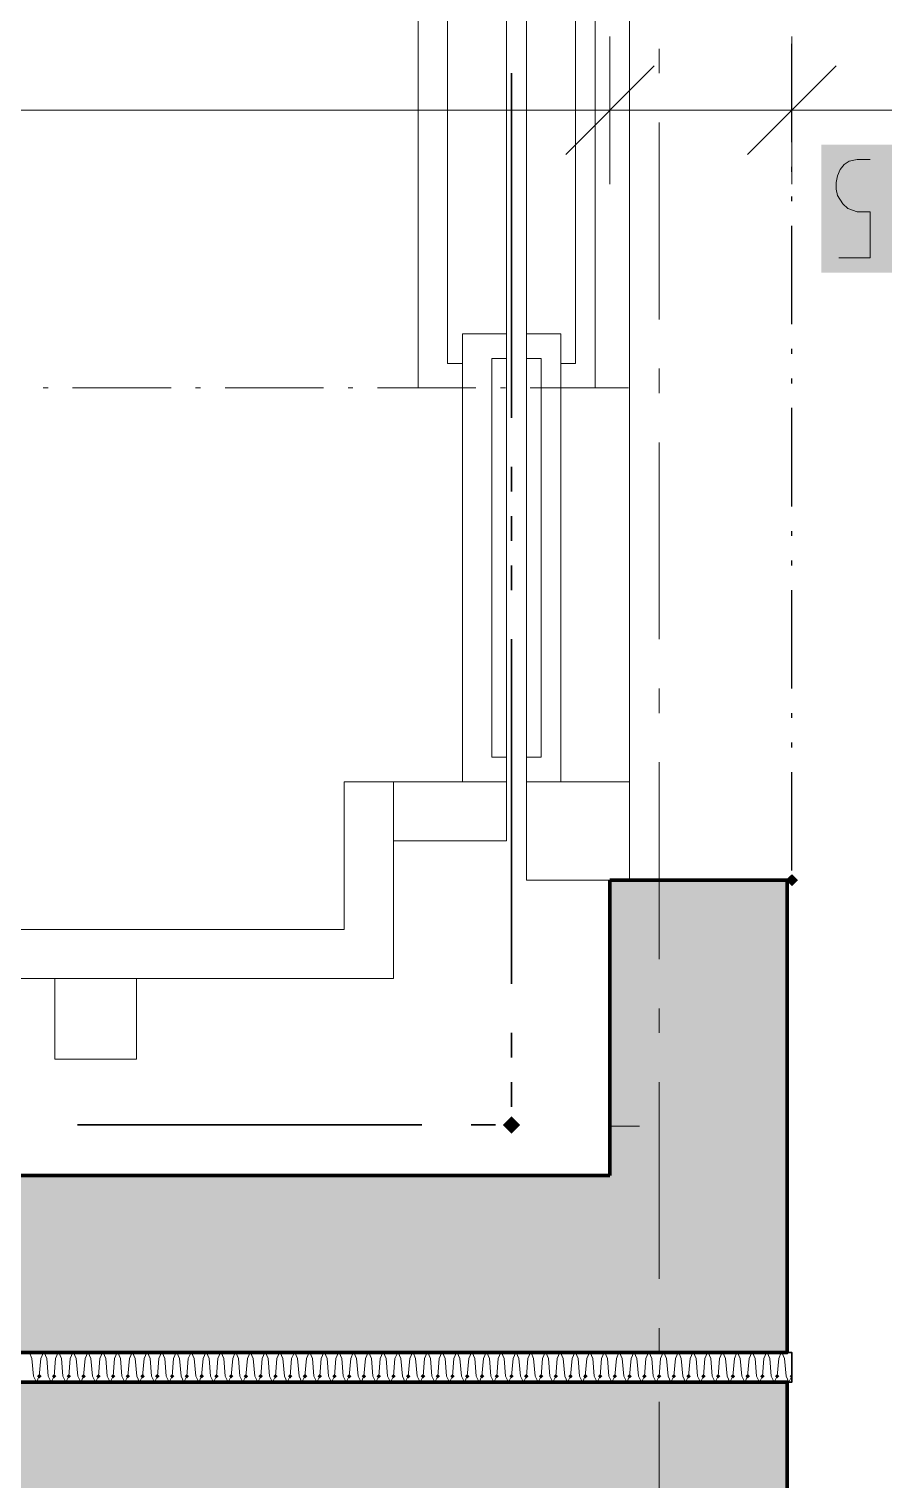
# Model space of a CAD drawing. Header units: millimetres. Extents: x 0 to 594, y 0 to 420.
# Drawn here: x 144.26 to 152.22, y 180.45 to 193.95 of the extents above; entities that cross this region are included whole.
import ezdxf

# ---------------------------------------------------------------- set-up
doc = ezdxf.new("R2010")
doc.units = ezdxf.units.MM
doc.header["$LTSCALE"] = 8
for name, color, linetype in [('PDF_Koty delkove', 7, 'Continuous'), ('PDF_Osy hlavni', 7, 'Continuous'), ('PDF_Pozarni useky', 7, 'Continuous'), ('PDF_Steny obvodove nosne', 7, 'Continuous'), ('PDF_Steny sendvic', 7, 'Continuous'), ('PDF_Steny vnitrni', 7, 'Continuous'), ('PDF_Vytah', 7, 'Continuous')]:
    doc.layers.add(name, color=color, linetype=linetype)

msp = doc.modelspace()

# ---------------------------------------------------------------- hatches: boundary and pattern name
at = {"layer": 'PDF_Steny obvodove nosne', "true_color": 0xc0c0c0, "transparency": 33554559}
msp.add_hatch(color=9, dxfattribs=at).paths.add_polyline_path([(149.487, 181.36), (149.487, 145.412), (149.487, 143.26), (151.319, 143.26), (151.319, 181.36)])

# ---------------------------------------------------------------- linework, layer by layer
at = {"layer": 'PDF_Koty delkove', "lineweight": 18}
for points in [[(149.67, 193.882), (149.67, 193.196), (149.67, 192.509)], [(151.365, 193.882), (151.365, 193.196), (151.365, 192.509)], [(150.082, 193.608), (149.258, 192.783)], [(151.777, 193.608), (150.952, 192.783)], [(201.784, 193.196), (201.348, 193.196), (199.465, 193.196), (196.56, 193.196), (196.288, 193.196), (188.595, 193.196), (187.267, 193.196), (178.291, 193.196), (176.368, 193.196), (151.365, 193.196), (149.67, 193.196), (131.261, 193.196), (129.612, 193.196), (129.338, 193.196), (127.46, 193.196), (111.57, 193.196), (110.242, 193.196)], [(151.801, 191.822), (152.094, 191.822), (152.094, 192.249), (151.972, 192.249), (151.886, 192.28), (151.837, 192.325), (151.789, 192.401), (151.776, 192.462), (151.776, 192.523), (151.789, 192.585), (151.813, 192.645), (151.85, 192.691), (151.898, 192.722), (151.972, 192.738), (152.094, 192.738)]]:
    msp.add_lwpolyline(points, dxfattribs=at)
at = {"layer": 'PDF_Koty delkove', "color": 7, "lineweight": 18, "true_color": 0xffffff, "transparency": 33554559}
msp.add_solid([(153.431, 192.875), (151.639, 192.875), (153.431, 191.684), (151.639, 191.684)], dxfattribs=at)
at = {"layer": 'PDF_Osy hlavni', "lineweight": 18}
for points in [[(150.128, 193.539), (150.128, 193.768)], [(150.128, 191.249), (150.128, 193.081)], [(150.128, 190.563), (150.128, 190.792)], [(150.128, 188.273), (150.128, 190.105)], [(150.128, 187.586), (150.128, 187.815)], [(150.128, 185.296), (150.128, 187.128)], [(150.128, 184.609), (150.128, 184.838)], [(150.128, 182.32), (150.128, 184.151)], [(150.128, 181.633), (150.128, 181.862)], [(150.128, 179.343), (150.128, 181.175)]]:
    msp.add_lwpolyline(points, dxfattribs=at)
at = {"layer": 'PDF_Pozarni useky', "lineweight": 35}
for points in [[(148.754, 190.334), (148.754, 193.539)], [(148.754, 189.647), (148.754, 189.876)], [(148.754, 189.189), (148.754, 189.418)], [(148.754, 188.731), (148.754, 188.96)], [(148.754, 185.067), (148.754, 188.273)], [(148.754, 184.38), (148.754, 184.609)], [(148.754, 183.922), (148.754, 184.151)], [(147.919, 183.753), (144.713, 183.753)], [(148.606, 183.753), (148.377, 183.753)]]:
    msp.add_lwpolyline(points, dxfattribs=at)
at = {"layer": 'PDF_Pozarni useky', "lineweight": 35, "transparency": 33554559}
for points in [[(148.834, 183.753), (148.754, 183.673), (148.754, 183.833), (148.674, 183.753)], [(148.754, 183.673), (148.674, 183.753), (148.834, 183.753), (148.754, 183.833)]]:
    msp.add_solid(points, dxfattribs=at)
at = {"layer": 'PDF_Steny obvodove nosne', "lineweight": 70}
msp.add_lwpolyline([(151.319, 145.275), (151.319, 181.36), (149.487, 181.36), (129.338, 181.36)], dxfattribs=at)
at = {"layer": 'PDF_Steny obvodove nosne', "color": 9, "lineweight": 9, "true_color": 0xc0c0c0, "transparency": 33554559}
msp.add_solid([(127.506, 179.528), (149.487, 179.528), (127.506, 181.36), (149.487, 181.36)], dxfattribs=at)
at = {"layer": 'PDF_Steny sendvic', "lineweight": 35}
msp.add_lwpolyline([(129.338, 181.543), (129.338, 181.36), (149.487, 181.36), (151.319, 181.36), (151.365, 181.36), (151.365, 181.635), (151.319, 181.635), (131.261, 181.635), (129.612, 181.635), (129.612, 200.044), (131.261, 200.044), (151.319, 200.044), (151.365, 200.044), (151.365, 200.319), (151.319, 200.319), (129.338, 200.319), (129.338, 200.136)], dxfattribs=at)
at = {"layer": 'PDF_Steny sendvic', "lineweight": 25}
for points in [[(151.365, 192.898), (151.365, 193.814)], [(151.365, 192.623), (151.365, 192.669)], [(151.365, 192.349), (151.365, 192.394)], [(151.365, 191.204), (151.365, 192.12)], [(151.365, 190.929), (151.365, 190.975)], [(151.365, 190.654), (151.365, 190.7)], [(151.365, 189.509), (151.365, 190.425)], [(151.365, 189.235), (151.365, 189.28)], [(151.365, 188.96), (151.365, 189.006)], [(151.365, 187.815), (151.365, 188.731)], [(151.365, 187.54), (151.365, 187.586)], [(151.365, 187.265), (151.365, 187.311)], [(151.365, 186.121), (151.365, 187.036)]]:
    msp.add_lwpolyline(points, dxfattribs=at)
at = {"layer": 'PDF_Steny sendvic', "lineweight": 9}
for points in [[(144.289, 181.58), (144.265, 181.635)], [(144.396, 181.635), (144.372, 181.58)], [(144.427, 181.58), (144.402, 181.635)], [(144.534, 181.635), (144.509, 181.58)], [(144.564, 181.58), (144.54, 181.635)], [(144.671, 181.635), (144.646, 181.58)], [(144.702, 181.58), (144.677, 181.635)], [(144.809, 181.635), (144.784, 181.58)], [(144.839, 181.58), (144.814, 181.635)], [(144.946, 181.635), (144.921, 181.58)], [(144.976, 181.58), (144.952, 181.635)], [(145.083, 181.635), (145.059, 181.58)], [(145.114, 181.58), (145.089, 181.635)], [(145.221, 181.635), (145.196, 181.58)], [(145.251, 181.58), (145.226, 181.635)], [(145.358, 181.635), (145.333, 181.58)], [(145.389, 181.58), (145.364, 181.635)], [(145.495, 181.635), (145.471, 181.58)], [(145.526, 181.58), (145.501, 181.635)], [(145.633, 181.635), (145.608, 181.58)], [(145.663, 181.58), (145.639, 181.635)], [(145.77, 181.635), (145.745, 181.58)], [(145.801, 181.58), (145.776, 181.635)], [(145.908, 181.635), (145.883, 181.58)], [(145.938, 181.58), (145.913, 181.635)], [(146.045, 181.635), (146.02, 181.58)], [(146.075, 181.58), (146.051, 181.635)], [(146.182, 181.635), (146.158, 181.58)], [(146.213, 181.58), (146.188, 181.635)], [(146.32, 181.635), (146.295, 181.58)], [(146.35, 181.58), (146.325, 181.635)], [(146.457, 181.635), (146.432, 181.58)], [(146.488, 181.58), (146.463, 181.635)], [(146.594, 181.635), (146.57, 181.58)], [(146.625, 181.58), (146.6, 181.635)], [(146.732, 181.635), (146.707, 181.58)], [(146.762, 181.58), (146.738, 181.635)], [(146.869, 181.635), (146.845, 181.58)], [(146.9, 181.58), (146.875, 181.635)], [(147.007, 181.635), (146.982, 181.58)], [(147.037, 181.58), (147.012, 181.635)], [(147.144, 181.635), (147.119, 181.58)], [(147.174, 181.58), (147.15, 181.635)], [(147.281, 181.635), (147.257, 181.58)], [(147.312, 181.58), (147.287, 181.635)], [(147.419, 181.635), (147.394, 181.58)], [(147.449, 181.58), (147.425, 181.635)], [(147.556, 181.635), (147.531, 181.58)], [(147.587, 181.58), (147.562, 181.635)], [(147.694, 181.635), (147.669, 181.58)], [(147.724, 181.58), (147.699, 181.635)], [(147.831, 181.635), (147.806, 181.58)], [(147.861, 181.58), (147.837, 181.635)], [(147.968, 181.635), (147.944, 181.58)], [(147.999, 181.58), (147.974, 181.635)], [(148.106, 181.635), (148.081, 181.58)], [(148.136, 181.58), (148.111, 181.635)], [(148.243, 181.635), (148.218, 181.58)], [(148.274, 181.58), (148.249, 181.635)], [(148.38, 181.635), (148.356, 181.58)], [(148.411, 181.58), (148.386, 181.635)], [(148.518, 181.635), (148.493, 181.58)], [(148.548, 181.58), (148.524, 181.635)], [(148.655, 181.635), (148.63, 181.58)], [(148.686, 181.58), (148.661, 181.635)], [(148.793, 181.635), (148.768, 181.58)], [(148.823, 181.58), (148.798, 181.635)], [(148.93, 181.635), (148.905, 181.58)], [(148.96, 181.58), (148.936, 181.635)], [(149.067, 181.635), (149.043, 181.58)], [(149.098, 181.58), (149.073, 181.635)], [(149.205, 181.635), (149.18, 181.58)], [(149.235, 181.58), (149.211, 181.635)], [(149.342, 181.635), (149.317, 181.58)], [(149.373, 181.58), (149.348, 181.635)], [(149.48, 181.635), (149.455, 181.58)], [(149.51, 181.58), (149.485, 181.635)], [(149.617, 181.635), (149.592, 181.58)], [(149.647, 181.58), (149.623, 181.635)], [(149.754, 181.635), (149.73, 181.58)], [(149.785, 181.58), (149.76, 181.635)], [(149.892, 181.635), (149.867, 181.58)], [(149.922, 181.58), (149.897, 181.635)], [(150.029, 181.635), (150.004, 181.58)], [(150.06, 181.58), (150.035, 181.635)], [(150.166, 181.635), (150.142, 181.58)], [(150.197, 181.58), (150.172, 181.635)], [(150.304, 181.635), (150.279, 181.58)], [(150.334, 181.58), (150.31, 181.635)], [(150.441, 181.635), (150.416, 181.58)], [(150.472, 181.58), (150.447, 181.635)], [(150.579, 181.635), (150.554, 181.58)], [(150.609, 181.58), (150.584, 181.635)], [(150.716, 181.635), (150.691, 181.58)], [(150.746, 181.58), (150.722, 181.635)], [(150.853, 181.635), (150.829, 181.58)], [(150.884, 181.58), (150.859, 181.635)], [(150.991, 181.635), (150.966, 181.58)], [(151.021, 181.58), (150.996, 181.635)], [(151.128, 181.635), (151.103, 181.58)], [(151.159, 181.58), (151.134, 181.635)], [(151.265, 181.635), (151.241, 181.58)], [(151.296, 181.58), (151.271, 181.635)], [(144.303, 181.415), (144.289, 181.58)], [(144.372, 181.58), (144.358, 181.415)], [(144.372, 181.58), (144.372, 181.58)], [(144.44, 181.415), (144.427, 181.58)], [(144.509, 181.58), (144.495, 181.415)], [(144.509, 181.58), (144.509, 181.58)], [(144.564, 181.58), (144.578, 181.415), (144.605, 181.36)], [(144.646, 181.58), (144.633, 181.415)], [(144.646, 181.58), (144.646, 181.58)], [(144.715, 181.415), (144.702, 181.58)], [(144.784, 181.58), (144.77, 181.415)], [(144.784, 181.58), (144.784, 181.58)], [(144.839, 181.58), (144.853, 181.415), (144.88, 181.36)], [(144.921, 181.58), (144.908, 181.415)], [(144.921, 181.58), (144.921, 181.58)], [(144.976, 181.58), (144.99, 181.415), (145.017, 181.36)], [(145.059, 181.58), (145.045, 181.415)], [(145.059, 181.58), (145.059, 181.58)], [(145.127, 181.415), (145.114, 181.58)], [(145.196, 181.58), (145.182, 181.415)], [(145.196, 181.58), (145.196, 181.58)], [(145.251, 181.58), (145.265, 181.415), (145.292, 181.36)], [(145.333, 181.58), (145.32, 181.415)], [(145.333, 181.58), (145.333, 181.58)], [(145.389, 181.58), (145.402, 181.415), (145.43, 181.36)], [(145.471, 181.58), (145.457, 181.415)], [(145.471, 181.58), (145.471, 181.58)], [(145.526, 181.58), (145.54, 181.415), (145.567, 181.36)], [(145.608, 181.58), (145.594, 181.415)], [(145.608, 181.58), (145.608, 181.58)], [(145.677, 181.415), (145.663, 181.58)], [(145.745, 181.58), (145.732, 181.415)], [(145.745, 181.58), (145.745, 181.58)], [(145.801, 181.58), (145.814, 181.415), (145.842, 181.36)], [(145.883, 181.58), (145.869, 181.415)], [(145.883, 181.58), (145.883, 181.58)], [(145.952, 181.415), (145.938, 181.58)], [(146.02, 181.58), (146.007, 181.415)], [(146.02, 181.58), (146.02, 181.58)], [(146.075, 181.58), (146.089, 181.415), (146.117, 181.36)], [(146.158, 181.58), (146.144, 181.415)], [(146.158, 181.58), (146.158, 181.58)], [(146.213, 181.58), (146.226, 181.415), (146.254, 181.36)], [(146.295, 181.58), (146.281, 181.415)], [(146.295, 181.58), (146.295, 181.58)], [(146.364, 181.415), (146.35, 181.58)], [(146.432, 181.58), (146.419, 181.415)], [(146.432, 181.58), (146.432, 181.58)], [(146.501, 181.415), (146.488, 181.58)], [(146.57, 181.58), (146.556, 181.415)], [(146.57, 181.58), (146.57, 181.58)], [(146.639, 181.415), (146.625, 181.58)], [(146.707, 181.58), (146.694, 181.415)], [(146.707, 181.58), (146.707, 181.58)], [(146.776, 181.415), (146.762, 181.58)], [(146.845, 181.58), (146.831, 181.415)], [(146.845, 181.58), (146.845, 181.58)], [(146.913, 181.415), (146.9, 181.58)], [(146.982, 181.58), (146.968, 181.415)], [(146.982, 181.58), (146.982, 181.58)], [(147.051, 181.415), (147.037, 181.58)], [(147.119, 181.58), (147.106, 181.415)], [(147.119, 181.58), (147.119, 181.58)], [(147.188, 181.415), (147.174, 181.58)], [(147.257, 181.58), (147.243, 181.415)], [(147.257, 181.58), (147.257, 181.58)], [(147.325, 181.415), (147.312, 181.58)], [(147.394, 181.58), (147.38, 181.415)], [(147.394, 181.58), (147.394, 181.58)], [(147.463, 181.415), (147.449, 181.58)], [(147.531, 181.58), (147.518, 181.415)], [(147.531, 181.58), (147.531, 181.58)], [(147.6, 181.415), (147.587, 181.58)], [(147.669, 181.58), (147.655, 181.415)], [(147.669, 181.58), (147.669, 181.58)], [(147.738, 181.415), (147.724, 181.58)], [(147.806, 181.58), (147.793, 181.415)], [(147.806, 181.58), (147.806, 181.58)], [(147.875, 181.415), (147.861, 181.58)], [(147.944, 181.58), (147.93, 181.415)], [(147.944, 181.58), (147.944, 181.58)], [(148.012, 181.415), (147.999, 181.58)], [(148.081, 181.58), (148.067, 181.415)], [(148.081, 181.58), (148.081, 181.58)], [(148.15, 181.415), (148.136, 181.58)], [(148.218, 181.58), (148.205, 181.415)], [(148.218, 181.58), (148.218, 181.58)], [(148.287, 181.415), (148.274, 181.58)], [(148.356, 181.58), (148.342, 181.415)], [(148.356, 181.58), (148.356, 181.58)], [(148.425, 181.415), (148.411, 181.58)], [(148.493, 181.58), (148.479, 181.415)], [(148.493, 181.58), (148.493, 181.58)], [(148.562, 181.415), (148.548, 181.58)], [(148.63, 181.58), (148.617, 181.415)], [(148.63, 181.58), (148.63, 181.58)], [(148.699, 181.415), (148.686, 181.58)], [(148.768, 181.58), (148.754, 181.415)], [(148.768, 181.58), (148.768, 181.58)], [(148.837, 181.415), (148.823, 181.58)], [(148.905, 181.58), (148.892, 181.415)], [(148.905, 181.58), (148.905, 181.58)], [(148.974, 181.415), (148.96, 181.58)], [(149.043, 181.58), (149.029, 181.415)], [(149.043, 181.58), (149.043, 181.58)], [(149.043, 181.58), (149.043, 181.58)], [(149.111, 181.415), (149.098, 181.58)], [(149.18, 181.58), (149.166, 181.415)], [(149.18, 181.58), (149.18, 181.58)], [(149.249, 181.415), (149.235, 181.58)], [(149.317, 181.58), (149.304, 181.415)], [(149.317, 181.58), (149.317, 181.58)], [(149.386, 181.415), (149.373, 181.58)], [(149.455, 181.58), (149.441, 181.415)], [(149.455, 181.58), (149.455, 181.58)], [(149.524, 181.415), (149.51, 181.58)], [(149.592, 181.58), (149.579, 181.415)], [(149.592, 181.58), (149.592, 181.58)], [(149.661, 181.415), (149.647, 181.58)], [(149.73, 181.58), (149.716, 181.415)], [(149.73, 181.58), (149.73, 181.58)], [(149.798, 181.415), (149.785, 181.58)], [(149.867, 181.58), (149.853, 181.415)], [(149.867, 181.58), (149.867, 181.58)], [(149.936, 181.415), (149.922, 181.58)], [(150.004, 181.58), (149.991, 181.415)], [(150.004, 181.58), (150.004, 181.58)], [(150.073, 181.415), (150.06, 181.58)], [(150.142, 181.58), (150.128, 181.415)], [(150.142, 181.58), (150.142, 181.58)], [(150.211, 181.415), (150.197, 181.58)], [(150.279, 181.58), (150.265, 181.415)], [(150.279, 181.58), (150.279, 181.58)], [(150.348, 181.415), (150.334, 181.58)], [(150.416, 181.58), (150.403, 181.415)], [(150.416, 181.58), (150.416, 181.58)], [(150.485, 181.415), (150.472, 181.58)], [(150.554, 181.58), (150.54, 181.415)], [(150.554, 181.58), (150.554, 181.58)], [(150.623, 181.415), (150.609, 181.58)], [(150.691, 181.58), (150.678, 181.415)], [(150.691, 181.58), (150.691, 181.58)], [(150.76, 181.415), (150.746, 181.58)], [(150.829, 181.58), (150.815, 181.415)], [(150.829, 181.58), (150.829, 181.58)], [(150.897, 181.415), (150.884, 181.58)], [(150.966, 181.58), (150.952, 181.415)], [(150.966, 181.58), (150.966, 181.58)], [(151.035, 181.415), (151.021, 181.58)], [(151.103, 181.58), (151.09, 181.415)], [(151.103, 181.58), (151.103, 181.58)], [(151.172, 181.415), (151.159, 181.58)], [(151.241, 181.58), (151.227, 181.415)], [(151.241, 181.58), (151.241, 181.58)], [(151.31, 181.415), (151.296, 181.58)], [(144.303, 181.415), (144.331, 181.36)], [(144.331, 181.36), (144.358, 181.415)], [(144.44, 181.415), (144.468, 181.36)], [(144.468, 181.36), (144.495, 181.415)], [(144.605, 181.36), (144.633, 181.415)], [(144.715, 181.415), (144.743, 181.36)], [(144.743, 181.36), (144.77, 181.415)], [(144.88, 181.36), (144.908, 181.415)], [(145.017, 181.36), (145.045, 181.415)], [(145.127, 181.415), (145.155, 181.36)], [(145.155, 181.36), (145.182, 181.415)], [(145.292, 181.36), (145.32, 181.415)], [(145.43, 181.36), (145.457, 181.415)], [(145.567, 181.36), (145.594, 181.415)], [(145.677, 181.415), (145.704, 181.36)], [(145.704, 181.36), (145.732, 181.415)], [(145.842, 181.36), (145.869, 181.415)], [(145.952, 181.415), (145.979, 181.36)], [(145.979, 181.36), (146.007, 181.415)], [(146.117, 181.36), (146.144, 181.415)], [(146.254, 181.36), (146.281, 181.415)], [(146.364, 181.415), (146.391, 181.36)], [(146.391, 181.36), (146.419, 181.415)], [(146.501, 181.415), (146.529, 181.36)], [(146.529, 181.36), (146.556, 181.415)], [(146.639, 181.415), (146.666, 181.36)], [(146.666, 181.36), (146.694, 181.415)], [(146.776, 181.415), (146.803, 181.36)], [(146.803, 181.36), (146.831, 181.415)], [(146.913, 181.415), (146.941, 181.36)], [(146.941, 181.36), (146.968, 181.415)], [(147.051, 181.415), (147.078, 181.36)], [(147.078, 181.36), (147.106, 181.415)], [(147.188, 181.415), (147.216, 181.36)], [(147.216, 181.36), (147.243, 181.415)], [(147.325, 181.415), (147.353, 181.36)], [(147.353, 181.36), (147.38, 181.415)], [(147.463, 181.415), (147.49, 181.36)], [(147.49, 181.36), (147.518, 181.415)], [(147.6, 181.415), (147.628, 181.36)], [(147.628, 181.36), (147.655, 181.415)], [(147.738, 181.415), (147.765, 181.36)], [(147.765, 181.36), (147.793, 181.415)], [(147.875, 181.415), (147.902, 181.36)], [(147.902, 181.36), (147.93, 181.415)], [(148.012, 181.415), (148.04, 181.36)], [(148.04, 181.36), (148.067, 181.415)], [(148.15, 181.415), (148.177, 181.36)], [(148.177, 181.36), (148.205, 181.415)], [(148.287, 181.415), (148.315, 181.36)], [(148.315, 181.36), (148.342, 181.415)], [(148.425, 181.415), (148.452, 181.36)], [(148.452, 181.36), (148.479, 181.415)], [(148.562, 181.415), (148.589, 181.36)], [(148.589, 181.36), (148.617, 181.415)], [(148.699, 181.415), (148.727, 181.36)], [(148.727, 181.36), (148.754, 181.415)], [(148.837, 181.415), (148.864, 181.36)], [(148.864, 181.36), (148.892, 181.415)], [(148.974, 181.415), (149.002, 181.36)], [(149.002, 181.36), (149.029, 181.415)], [(149.111, 181.415), (149.139, 181.36)], [(149.139, 181.36), (149.166, 181.415)], [(149.249, 181.415), (149.276, 181.36)], [(149.276, 181.36), (149.304, 181.415)], [(149.386, 181.415), (149.414, 181.36)], [(149.414, 181.36), (149.441, 181.415)], [(149.524, 181.415), (149.551, 181.36)], [(149.551, 181.36), (149.579, 181.415)], [(149.661, 181.415), (149.688, 181.36)], [(149.688, 181.36), (149.716, 181.415)], [(149.798, 181.415), (149.826, 181.36)], [(149.826, 181.36), (149.853, 181.415)], [(149.936, 181.415), (149.963, 181.36)], [(149.963, 181.36), (149.991, 181.415)], [(150.073, 181.415), (150.101, 181.36)], [(150.101, 181.36), (150.128, 181.415)], [(150.211, 181.415), (150.238, 181.36)], [(150.238, 181.36), (150.265, 181.415)], [(150.348, 181.415), (150.375, 181.36)], [(150.375, 181.36), (150.403, 181.415)], [(150.485, 181.415), (150.513, 181.36)], [(150.513, 181.36), (150.54, 181.415)], [(150.623, 181.415), (150.65, 181.36)], [(150.65, 181.36), (150.678, 181.415)], [(150.76, 181.415), (150.787, 181.36)], [(150.787, 181.36), (150.815, 181.415)], [(150.897, 181.415), (150.925, 181.36)], [(150.925, 181.36), (150.952, 181.415)], [(151.035, 181.415), (151.062, 181.36)], [(151.062, 181.36), (151.09, 181.415)], [(151.172, 181.415), (151.2, 181.36)], [(151.2, 181.36), (151.227, 181.415)], [(151.31, 181.415), (151.337, 181.36)], [(151.337, 181.36), (151.365, 181.415)]]:
    msp.add_lwpolyline(points, dxfattribs=at)
at = {"layer": 'PDF_Steny sendvic', "lineweight": 25, "transparency": 33554559}
msp.add_solid([(151.365, 185.974), (151.307, 186.031), (151.422, 186.031), (151.365, 186.088)], dxfattribs=at)
at = {"layer": 'PDF_Steny sendvic', "lineweight": 9, "transparency": 33554559}
for points in [[(144.358, 181.394), (144.337, 181.415), (144.379, 181.415), (144.358, 181.436)], [(144.495, 181.394), (144.475, 181.415), (144.516, 181.415), (144.495, 181.436)], [(144.633, 181.394), (144.612, 181.415), (144.653, 181.415), (144.633, 181.436)], [(144.77, 181.394), (144.75, 181.415), (144.791, 181.415), (144.77, 181.436)], [(144.908, 181.394), (144.887, 181.415), (144.928, 181.415), (144.908, 181.436)], [(145.045, 181.394), (145.024, 181.415), (145.066, 181.415), (145.045, 181.436)], [(145.182, 181.394), (145.162, 181.415), (145.203, 181.415), (145.182, 181.436)], [(145.32, 181.394), (145.299, 181.415), (145.34, 181.415), (145.32, 181.436)], [(145.457, 181.394), (145.436, 181.415), (145.478, 181.415), (145.457, 181.436)], [(145.594, 181.394), (145.574, 181.415), (145.615, 181.415), (145.594, 181.436)], [(145.732, 181.394), (145.711, 181.415), (145.752, 181.415), (145.732, 181.436)], [(145.869, 181.394), (145.849, 181.415), (145.89, 181.415), (145.869, 181.436)], [(146.007, 181.394), (145.986, 181.415), (146.027, 181.415), (146.007, 181.436)], [(146.144, 181.394), (146.123, 181.415), (146.165, 181.415), (146.144, 181.436)], [(146.281, 181.394), (146.261, 181.415), (146.302, 181.415), (146.281, 181.436)], [(146.419, 181.394), (146.398, 181.415), (146.439, 181.415), (146.419, 181.436)], [(146.556, 181.394), (146.536, 181.415), (146.577, 181.415), (146.556, 181.436)], [(146.694, 181.394), (146.673, 181.415), (146.714, 181.415), (146.694, 181.436)], [(146.831, 181.394), (146.81, 181.415), (146.852, 181.415), (146.831, 181.436)], [(146.968, 181.394), (146.948, 181.415), (146.989, 181.415), (146.968, 181.436)], [(147.106, 181.394), (147.085, 181.415), (147.126, 181.415), (147.106, 181.436)], [(147.243, 181.394), (147.222, 181.415), (147.264, 181.415), (147.243, 181.436)], [(147.38, 181.394), (147.36, 181.415), (147.401, 181.415), (147.38, 181.436)], [(147.518, 181.394), (147.497, 181.415), (147.538, 181.415), (147.518, 181.436)], [(147.655, 181.394), (147.635, 181.415), (147.676, 181.415), (147.655, 181.436)], [(147.793, 181.394), (147.772, 181.415), (147.813, 181.415), (147.793, 181.436)], [(147.93, 181.394), (147.909, 181.415), (147.951, 181.415), (147.93, 181.436)], [(148.067, 181.394), (148.047, 181.415), (148.088, 181.415), (148.067, 181.436)], [(148.205, 181.394), (148.184, 181.415), (148.225, 181.415), (148.205, 181.436)], [(148.342, 181.394), (148.322, 181.415), (148.363, 181.415), (148.342, 181.436)], [(148.479, 181.394), (148.459, 181.415), (148.5, 181.415), (148.479, 181.436)], [(148.617, 181.394), (148.596, 181.415), (148.637, 181.415), (148.617, 181.436)], [(148.754, 181.394), (148.734, 181.415), (148.775, 181.415), (148.754, 181.436)], [(148.892, 181.394), (148.871, 181.415), (148.912, 181.415), (148.892, 181.436)], [(149.029, 181.394), (149.008, 181.415), (149.05, 181.415), (149.029, 181.436)], [(149.166, 181.394), (149.146, 181.415), (149.187, 181.415), (149.166, 181.436)], [(149.304, 181.394), (149.283, 181.415), (149.324, 181.415), (149.304, 181.436)], [(149.441, 181.394), (149.421, 181.415), (149.462, 181.415), (149.441, 181.436)], [(149.579, 181.394), (149.558, 181.415), (149.599, 181.415), (149.579, 181.436)], [(149.716, 181.394), (149.695, 181.415), (149.737, 181.415), (149.716, 181.436)], [(149.853, 181.394), (149.833, 181.415), (149.874, 181.415), (149.853, 181.436)], [(149.991, 181.394), (149.97, 181.415), (150.011, 181.415), (149.991, 181.436)], [(150.128, 181.394), (150.107, 181.415), (150.149, 181.415), (150.128, 181.436)], [(150.265, 181.394), (150.245, 181.415), (150.286, 181.415), (150.265, 181.436)], [(150.403, 181.394), (150.382, 181.415), (150.423, 181.415), (150.403, 181.436)], [(150.54, 181.394), (150.52, 181.415), (150.561, 181.415), (150.54, 181.436)], [(150.678, 181.394), (150.657, 181.415), (150.698, 181.415), (150.678, 181.436)], [(150.815, 181.394), (150.794, 181.415), (150.836, 181.415), (150.815, 181.436)], [(150.952, 181.394), (150.932, 181.415), (150.973, 181.415), (150.952, 181.436)], [(151.09, 181.394), (151.069, 181.415), (151.11, 181.415), (151.09, 181.436)], [(151.227, 181.394), (151.207, 181.415), (151.248, 181.415), (151.227, 181.436)], [(151.365, 181.394), (151.344, 181.415), (151.365, 181.436)]]:
    msp.add_solid(points, dxfattribs=at)
at = {"layer": 'PDF_Steny vnitrni', "lineweight": 70}
for points in [[(149.67, 186.031), (149.67, 183.283)], [(149.67, 186.031), (151.319, 186.031)], [(151.319, 183.283), (151.319, 186.031)], [(131.261, 181.635), (151.319, 181.635), (151.319, 183.283)], [(149.67, 183.283), (131.261, 183.283)]]:
    msp.add_lwpolyline(points, dxfattribs=at)
at = {"layer": 'PDF_Steny vnitrni', "color": 9, "lineweight": 9, "true_color": 0xc0c0c0, "transparency": 33554559}
for points in [[(151.319, 186.031), (149.67, 186.031), (151.319, 183.283), (149.67, 183.283)], [(131.261, 181.635), (151.319, 181.635), (131.261, 183.283), (151.319, 183.283)]]:
    msp.add_solid(points, dxfattribs=at)
at = {"layer": 'PDF_Vytah', "lineweight": 9}
for points in [[(147.655, 186.397), (148.708, 186.397), (148.708, 186.947), (148.708, 198.167), (147.655, 198.167), (147.655, 196.106)], [(149.533, 194.778), (149.533, 198.167), (148.892, 198.167), (148.892, 186.031)], [(149.212, 186.947), (149.853, 186.947), (149.853, 194.274), (149.533, 194.274)], [(144.439, 190.611), (144.393, 190.611)], [(145.584, 190.611), (144.668, 190.611)], [(145.858, 190.611), (145.812, 190.611)], [(147.003, 190.611), (146.087, 190.611)], [(147.278, 190.611), (147.232, 190.611)], [(148.423, 190.611), (147.507, 190.611)], [(148.698, 190.611), (148.652, 190.611)], [(149.842, 190.611), (148.926, 190.611)], [(149.853, 190.611), (149.853, 190.611)], [(147.655, 186.947), (147.655, 185.115), (133.917, 185.115)], [(148.708, 186.947), (147.655, 186.947), (147.197, 186.947), (147.197, 185.573), (134.375, 185.573)], [(149.853, 186.947), (149.853, 186.031)], [(149.853, 186.031), (148.892, 186.031)], [(149.67, 184.199), (149.67, 183.741), (149.945, 183.741)]]:
    msp.add_lwpolyline(points, dxfattribs=at)
for points in [[(147.884, 194.778), (147.884, 190.611), (148.296, 190.611), (148.296, 190.839), (148.159, 190.839), (148.159, 194.549), (148.296, 194.549), (148.296, 194.778)], [(149.533, 194.778), (149.533, 190.611), (149.212, 190.611), (149.212, 190.839), (149.35, 190.839), (149.35, 194.549), (149.212, 194.549), (149.212, 194.778)], [(148.296, 191.114), (148.296, 186.947), (148.708, 186.947), (148.708, 187.176), (148.571, 187.176), (148.571, 190.885), (148.708, 190.885), (148.708, 191.114)], [(149.212, 191.114), (149.212, 186.947), (148.892, 186.947), (148.892, 187.176), (149.029, 187.176), (149.029, 190.885), (148.892, 190.885), (148.892, 191.114)], [(144.501, 184.364), (145.264, 184.364), (145.264, 185.115), (144.501, 185.115)], [(144.501, 184.364), (145.264, 184.364), (145.264, 185.115), (144.501, 185.115)]]:
    msp.add_lwpolyline(points, close=True, dxfattribs=at)

doc.saveas('drawing.dxf')
